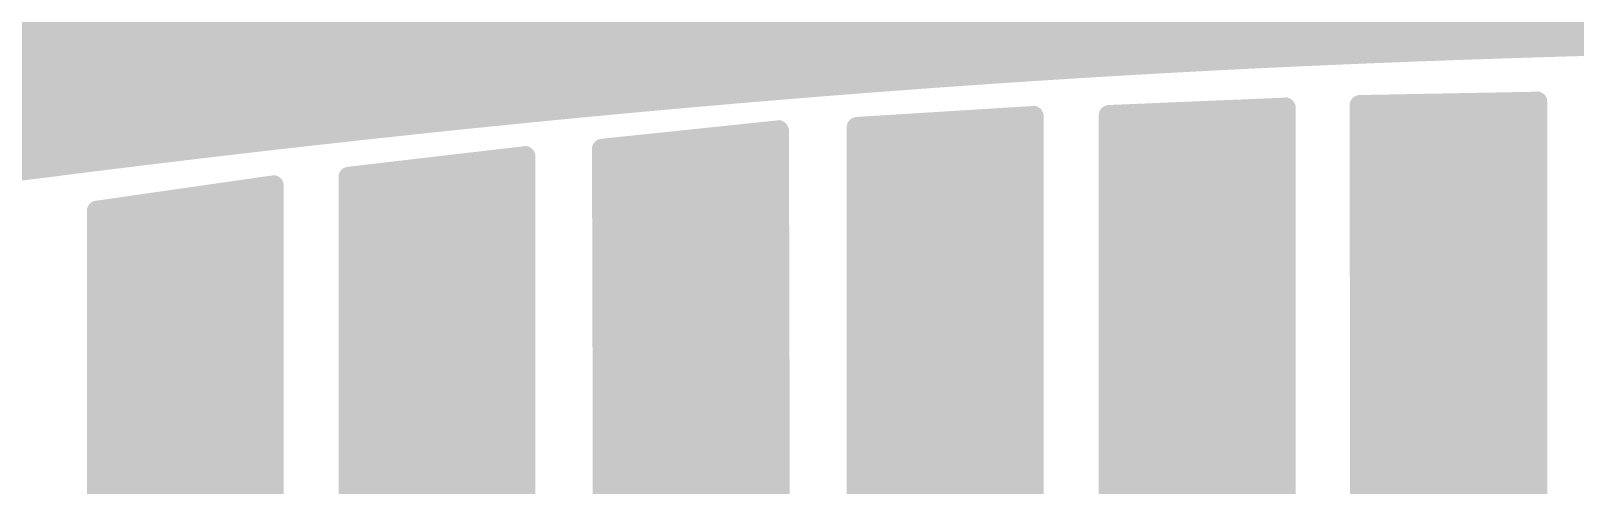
# Model space of a CAD drawing. Header units: inches. Extents: x 2 to 32666, y -5537 to 22.
# Drawn here: x 13256.44 to 13263.23, y -4502.07 to -4500.07 of the extents above; entities that cross this region are included whole.
import ezdxf
from ezdxf.enums import TextEntityAlignment as Align

# ---------------------------------------------------------------- set-up
doc = ezdxf.new("R2010")
doc.units = ezdxf.units.IN
doc.header["$MEASUREMENT"] = 0
doc.layers.add('2H-vua', color=2, linetype='Continuous', lineweight=20)
doc.layers.add('3', color=3, linetype='Continuous')
doc.layers.add('Cover text', color=7, linetype='Continuous', true_color=0x52370f)
doc.styles.add('TIEU DE', font='Vharialn.ttf')

# ---------------------------------------------------------------- blocks, each defined once
blk = doc.blocks.new('logo cpt')
at = {"layer": '2H-vua', "ltscale": 2}
h = blk.add_hatch(color=1, dxfattribs=at)
h.dxf.hatch_style = 1
edge = h.paths.add_edge_path()
edge.add_line((0, 0), (-59.27685255231336, -26.15504818712361))
edge.add_spline(control_points=[(-59.27685255231336, -26.15504818712361), (-59.30690041452181, -26.16773403063416), (-59.36761771712918, -26.19336814037524), (-59.37399028136861, -26.25908457115293), (-59.37720918247942, -26.29227916430682)], knot_values=[0, 0, 0, 0, 0.09052848021926922, 0.1829296570841631, 0.1829296570841631, 0.1829296570841631, 0.1829296570841631], degree=3, periodic=0)
edge.add_line((-59.37720918247942, -26.29227916430682), (-59.37720918247942, -28.41437846352346))
edge.add_spline(control_points=[(-59.37720918247942, -28.41437846352346), (-59.3751512307208, -28.43765647732653), (-59.3713205960812, -28.48098575673066), (-59.3273648743052, -28.53009418654256), (-59.26990296272561, -28.55562224099413), (-59.23131077445578, -28.54414306278341), (-59.21314694616012, -28.538740264019)], knot_values=[0, 0, 0, 0, 0.0682064455290649, 0.1269582604978167, 0.1891768772995223, 0.2444984147220202, 0.2444984147220202, 0.2444984147220202, 0.2444984147220202], degree=3, periodic=0)
edge.add_line((-59.21314694616012, -28.538740264019), (-57.35267479345202, -27.72792240022682))
edge.add_line((-57.35267479345202, -27.72792240022682), (-55.98333512735553, -27.15552502661012))
edge.add_line((-55.98333512735553, -27.15552502661012), (-54.90320819476619, -26.72325553162955))
edge.add_line((-54.90320819476619, -26.72325553162955), (-53.89743753254879, -26.32801416004077))
edge.add_line((-53.89743753254879, -26.32801416004077), (-52.38022266991902, -25.75208870717324))
edge.add_line((-52.38022266991902, -25.75208870717324), (-50.19040702865459, -24.9704893771559))
edge.add_line((-50.19040702865459, -24.9704893771559), (-49.01631483214442, -24.57564832246862))
edge.add_line((-49.01631483214442, -24.57564832246862), (-47.95236070849933, -24.22578686685301))
edge.add_line((-47.95236070849933, -24.22578686685301), (-46.16710180894006, -23.67071534506977))
edge.add_line((-46.16710180894006, -23.67071534506977), (-44.70687273796648, -23.24091583956033))
edge.add_line((-44.70687273796648, -23.24091583956033), (-43.01286385324784, -22.76985654863529))
edge.add_spline(control_points=[(-43.01286385324784, -22.76985654863529), (-40.84724289271981, -22.23522093193606), (-35.08782378095202, -20.81336981221102), (-24.45200361602474, -19.20005620038137), (-12.26013573561795, -18.03582711913623), (-3.722954036318697, -17.89778597489931), (0, -17.83758802502416)], knot_values=[0, 0, 0, 0, 6.68963203407933, 17.79092246000533, 32.23117313694009, 43.39815428281602, 43.39815428281602, 43.39815428281602, 43.39815428281602], degree=3, periodic=0)
edge.add_spline(control_points=[(0, -17.83758802502416), (3.722954036435112, -17.89778597513214), (12.26013573573437, -18.03582711913623), (24.45200361579191, -19.2000562006142), (35.08782378071919, -20.81336981221102), (40.84724289271981, -22.23522093216889), (43.01286385324784, -22.76985654863529)], knot_values=[0, 0, 0, 0, 11.16698114587594, 25.60723182281069, 36.70852224873669, 43.39815428281602, 43.39815428281602, 43.39815428281602, 43.39815428281602], degree=3, periodic=0)
edge.add_line((43.01286385324784, -22.76985654863529), (44.70687273796648, -23.24091583956033))
edge.add_line((44.70687273796648, -23.24091583956033), (46.16710180894006, -23.67071534506977))
edge.add_line((46.16710180894006, -23.67071534506977), (47.95236070849933, -24.22578686685301))
edge.add_line((47.95236070849933, -24.22578686685301), (49.01631483214442, -24.57564832246862))
edge.add_line((49.01631483214442, -24.57564832246862), (50.19040702865459, -24.9704893771559))
edge.add_line((50.19040702865459, -24.9704893771559), (52.38022266991902, -25.75208870717324))
edge.add_line((52.38022266991902, -25.75208870717324), (53.89743753254879, -26.32801416004077))
edge.add_line((53.89743753254879, -26.32801416004077), (54.90320819476619, -26.72325553162955))
edge.add_line((54.90320819476619, -26.72325553162955), (55.98333512735553, -27.15552502661012))
edge.add_line((55.98333512735553, -27.15552502661012), (57.35267479345202, -27.72792240022682))
edge.add_line((57.35267479345202, -27.72792240022682), (59.21314694616012, -28.538740264019))
edge.add_spline(control_points=[(59.21314694616012, -28.538740264019), (59.23131077457219, -28.54414306278341), (59.26990296284202, -28.55562224122696), (59.32736487442162, -28.53009418654256), (59.37132059619762, -28.48098575649783), (59.37515123083722, -28.43765647732653), (59.37720918247942, -28.41437846352346)], knot_values=[0, 0, 0, 0, 0.05532153742249792, 0.1175401542242035, 0.1762919691929553, 0.2444984147220202, 0.2444984147220202, 0.2444984147220202, 0.2444984147220202], degree=3, periodic=0)
edge.add_line((59.37720918247942, -28.41437846352346), (59.37720918247942, -26.29227916430682))
edge.add_spline(control_points=[(59.37720918247942, -26.29227916430682), (59.37399028148502, -26.25908457115293), (59.36761771712918, -26.19336814037524), (59.30690041463822, -26.167734030867), (59.27685255231336, -26.15504818712361)], knot_values=[0, 0, 0, 0, 0.09240117686489384, 0.1829296570841631, 0.1829296570841631, 0.1829296570841631, 0.1829296570841631], degree=3, periodic=0)
edge.add_line((59.27685255231336, -26.15504818712361), (0, 0))
edge = h.paths.add_edge_path(flags=16)
edge.add_line((0.9965400273213163, -5.349859417416155), (16.52782588137779, -11.63019799627364))
edge.add_line((16.52782588137779, -11.63019799627364), (16.52782588137779, -15.41009255195968))
edge.add_spline(control_points=[(16.52782588126138, -15.41009255195968), (13.87445168290287, -15.09228687942959), (8.704974150285125, -14.60632803011686), (3.515497774118558, -14.46640675608069), (0.9965400273213163, -14.39848934998736)], knot_values=[18.67688933729943, 18.67688933729943, 18.67688933729943, 18.67688933729943, 26.68916020302756, 34.24670784316383, 34.24670784316383, 34.24670784316383, 34.24670784316383], degree=3, periodic=0)
edge.add_line((0.9965400273213163, -14.39848934975453), (0.9965400273213163, -5.349859417416155))
edge = h.paths.add_edge_path(flags=16)
edge.add_line((-0.9965400273213163, -5.349859417416155), (-0.9965400273213163, -14.39848934975453))
edge.add_spline(control_points=[(-0.9965400273213163, -14.39848934998736), (-3.515497774118558, -14.46640675608069), (-8.704974150285125, -14.60632803011686), (-13.87445168290287, -15.09228687942959), (-16.52782588126138, -15.41009255195968)], knot_values=[18.67688933729943, 18.67688933729943, 18.67688933729943, 18.67688933729943, 26.2344369774357, 34.24670784316383, 34.24670784316383, 34.24670784316383, 34.24670784316383], degree=3, periodic=0)
edge.add_line((-16.52782588137779, -15.41009255195968), (-16.52782588137779, -11.63019799627364))
edge.add_line((-16.52782588137779, -11.63019799627364), (-0.9965400273213163, -5.349859417416155))
edge = h.paths.add_edge_path(flags=16)
edge.add_line((18.49524508358445, -12.42575728450902), (34.83424473460764, -19.0327086225152))
edge.add_spline(control_points=[(34.83424473460764, -19.0327086225152), (32.3642130891094, -18.37925532273948), (26.98166966077406, -16.95528945163824), (21.48264649615157, -16.05434095859528), (18.49524508358445, -15.65819087461568)], knot_values=[0, 0, 0, 0, 7.661393229891216, 16.69524431282201, 16.69524431282201, 16.69524431282201, 16.69524431282201], degree=3, periodic=0)
edge.add_line((18.49524508358445, -15.65819087461568), (18.49524508358445, -12.42575728450902))
edge = h.paths.add_edge_path(flags=16)
edge.add_line((-18.49524508358445, -12.42575728450902), (-18.49524508358445, -15.65819087461568))
edge.add_spline(control_points=[(-18.49524508358445, -15.65819087461568), (-21.48264649615157, -16.05434095859528), (-26.98166966077406, -16.95528945163824), (-32.3642130891094, -18.37925532273948), (-34.83424473460764, -19.0327086225152)], knot_values=[0, 0, 0, 0, 9.03385108293079, 16.69524431282201, 16.69524431282201, 16.69524431282201, 16.69524431282201], degree=3, periodic=0)
edge.add_line((-34.83424473460764, -19.0327086225152), (-18.49524508358445, -12.42575728450902))
h = blk.add_hatch(color=1, dxfattribs=at)
h.dxf.hatch_style = 1
edge = h.paths.add_edge_path()
edge.add_spline(control_points=[(-22.69471815205179, -30.38949554809369), (-22.69471815205179, -28.25882184365764), (-22.69471815205179, -26.12814813922159), (-22.69471815193538, -23.99747443478554)], knot_values=[0.6523395372926896, 0.6523395372926896, 0.6523395372926896, 0.6523395372926896, 0.9848688552328874, 0.9848688552328874, 0.9848688552328874, 0.9848688552328874], weights=[1, 1, 1, 1], degree=3, periodic=0)
edge.add_spline(control_points=[(-22.69471815193538, -23.99747443478554), (-22.69471815193538, -22.51304067135789), (-22.69471815193538, -21.02860690769739), (-22.69471815193538, -19.54417314426973)], knot_values=[0.9848688552328874, 0.9848688552328874, 0.9848688552328874, 0.9848688552328874, 1.21654099999063, 1.21654099999063, 1.21654099999063, 1.21654099999063], weights=[1, 1, 1, 1], degree=3, periodic=0)
edge.add_spline(control_points=[(-22.69471815193538, -19.54417314426973), (-22.69903616025113, -19.53046879475005), (-22.70710438338574, -19.50486213993281), (-22.73143002414145, -19.46788962441497), (-22.7652839551447, -19.44793830532581), (-22.80138593900483, -19.43066234863363), (-22.82433001149911, -19.43485895963386), (-22.8370853435481, -19.43719198810868)], knot_values=[1.21654099999063, 1.21654099999063, 1.21654099999063, 1.21654099999063, 1.259595808581564, 1.296989155465817, 1.345872457294913, 1.376028074155343, 1.41378003238082, 1.41378003238082, 1.41378003238082, 1.41378003238082], weights=[1, 1, 1, 1, 1, 1, 1, 1], degree=3, periodic=0)
edge.add_line((-22.83708534261677, -19.43719198787585), (-24.98051061609294, -19.74493248504587))
edge.add_spline(control_points=[(-24.98051061586011, -19.74493248504587), (-24.99970685783774, -19.74840949871577), (-25.03616081108339, -19.75501240021549), (-25.07647541596089, -19.79292381391861), (-25.09779967123177, -19.8342011293862), (-25.09898947714828, -19.86222861683927), (-25.09945431258529, -19.8731784413103)], knot_values=[2.217253604405262, 2.217253604405262, 2.217253604405262, 2.217253604405262, 2.274561674720393, 2.326082494669337, 2.376969954181905, 2.409597884612834, 2.409597884612834, 2.409597884612834, 2.409597884612834], weights=[1, 1, 1, 1, 1, 1, 1], degree=3, periodic=0)
edge.add_spline(control_points=[(-25.09945431258529, -19.8731784413103), (-25.09945431258529, -21.23716342449188), (-25.09945431258529, -22.60114840790629), (-25.09945431258529, -23.96513339132071)], knot_values=[2.000672688543838, 2.000672688543838, 2.000672688543838, 2.000672688543838, 2.217253604405262, 2.217253604405262, 2.217253604405262, 2.217253604405262], weights=[1, 1, 1, 1], degree=3, periodic=0)
edge.add_spline(control_points=[(-25.09945431258529, -23.96513339132071), (-25.09945431258529, -26.10658744373359), (-25.09945431258529, -28.24804149591364), (-25.09945431258529, -30.38949554832652)], knot_values=[1.660641027203396, 1.660641027203396, 1.660641027203396, 1.660641027203396, 2.000672688543838, 2.000672688543838, 2.000672688543838, 2.000672688543838], weights=[1, 1, 1, 1], degree=3, periodic=0)
edge.add_spline(control_points=[(-25.09945431258529, -30.38949554832652), (-25.09945431258529, -33.181864322396), (-25.09945431258529, -35.97423309646547), (-25.09945431258529, -38.76660187053494)], knot_values=[1.217253604405262, 1.217253604405262, 1.217253604405262, 1.217253604405262, 1.660641027203396, 1.660641027203396, 1.660641027203396, 1.660641027203396], weights=[1, 1, 1, 1], degree=3, periodic=0)
edge.add_spline(control_points=[(-25.09945431258529, -38.76660187053494), (-25.0955928057665, -38.791023891652), (-25.08749669999816, -38.84222754673101), (-25.02840685693081, -38.89939215756021), (-24.97914407635108, -38.89768589730375), (-24.95744746597484, -38.89693441591226)], knot_values=[1, 1, 1, 1, 1.073402992066674, 1.15389805210055, 1.217253604405262, 1.217253604405262, 1.217253604405262, 1.217253604405262], weights=[1, 1, 1, 1, 1, 1], degree=3, periodic=0)
edge.add_spline(control_points=[(-24.95744746597484, -38.89693441591226), (-24.25053997687064, -38.89693441591226), (-23.54363248776644, -38.89693441591226), (-22.83672499866225, -38.89693441591226)], knot_values=[0, 0, 0, 0, 1, 1, 1, 1], weights=[1, 1, 1, 1], degree=3, periodic=0)
edge.add_spline(control_points=[(-22.83672499854583, -38.89693441591226), (-22.81497461150866, -38.89770434168167), (-22.76116108370479, -38.89960924745537), (-22.70481398212723, -38.83688744599931), (-22.69755243521649, -38.78633370250463), (-22.69471815193538, -38.76660187053494)], knot_values=[0, 0, 0, 0, 0.06335555230471152, 0.156750580111333, 0.21654099999063, 0.21654099999063, 0.21654099999063, 0.21654099999063], weights=[1, 1, 1, 1, 1, 1], degree=3, periodic=0)
edge.add_spline(control_points=[(-22.69471815193538, -38.76660187053494), (-22.69471815205179, -35.97423309646547), (-22.69471815205179, -33.181864322396), (-22.69471815205179, -30.38949554809369)], knot_values=[0.21654099999063, 0.21654099999063, 0.21654099999063, 0.21654099999063, 0.6523395372926896, 0.6523395372926896, 0.6523395372926896, 0.6523395372926896], weights=[1, 1, 1, 1], degree=3, periodic=0)
edge = h.paths.add_edge_path()
edge.add_spline(control_points=[(-19.62169725168496, -30.38949554855935), (-19.62169725168496, -28.32276703673415), (-19.62169725168496, -26.24024349148385), (-19.62169725168496, -24.13031550124288)], knot_values=[0.6508185241606965, 0.6508185241606965, 0.6508185241606965, 0.6508185241606965, 0.9700142118616139, 0.9700142118616139, 0.9700142118616139, 0.9700142118616139], weights=[1, 1, 1, 1], degree=3, periodic=0)
edge.add_spline(control_points=[(-19.62169725168496, -24.13031550124288), (-19.62169725168496, -22.50073906686157), (-19.62169725168496, -20.85481573967263), (-19.62169725180138, -19.18719702563249)], knot_values=[0.9700142118616139, 0.9700142118616139, 0.9700142118616139, 0.9700142118616139, 1.21654099999063, 1.21654099999063, 1.21654099999063, 1.21654099999063], weights=[1, 1, 1, 1], degree=3, periodic=0)
edge.add_spline(control_points=[(-19.62169725180138, -19.18719702563249), (-19.62601526011713, -19.1734926761128), (-19.63408348325174, -19.14788602129556), (-19.65840912400745, -19.11091350577772), (-19.6922630550107, -19.09096218668856), (-19.72836503887083, -19.07368622999638), (-19.75130911136512, -19.07788284099661), (-19.7640644434141, -19.08021586947143)], knot_values=[1.21654099999063, 1.21654099999063, 1.21654099999063, 1.21654099999063, 1.259595808581564, 1.296989155465817, 1.345872457294913, 1.376028074155343, 1.41378003238082, 1.41378003238082, 1.41378003238082, 1.41378003238082], weights=[1, 1, 1, 1, 1, 1, 1, 1], degree=3, periodic=0)
edge.add_line((-19.76406444236636, -19.0802158692386), (-21.90748971595895, -19.33092471910641))
edge.add_spline(control_points=[(-21.90748971572611, -19.33092471910641), (-21.92668595770374, -19.33440173277631), (-21.96313991094939, -19.34100463427603), (-22.00345451582689, -19.37891604797915), (-22.02477877109777, -19.42019336344674), (-22.02596857701428, -19.44822085089982), (-22.0264334124513, -19.45917067537084)], knot_values=[2.217253604405262, 2.217253604405262, 2.217253604405262, 2.217253604405262, 2.274561674720393, 2.326082494669337, 2.376969954181905, 2.409597884612834, 2.409597884612834, 2.409597884612834, 2.409597884612834], weights=[1, 1, 1, 1, 1, 1, 1], degree=3, periodic=0)
edge.add_spline(control_points=[(-22.0264334124513, -19.45917067537084), (-22.0264334124513, -20.99857106409036), (-22.0264334124513, -22.51619276846759), (-22.0264334124513, -24.01703087706119)], knot_values=[1.987896827335616, 1.987896827335616, 1.987896827335616, 1.987896827335616, 2.217253604405261, 2.217253604405261, 2.217253604405261, 2.217253604405261], weights=[1, 1, 1, 1], degree=3, periodic=0)
edge.add_spline(control_points=[(-22.0264334124513, -24.01703087706119), (-22.0264334124513, -26.17082923976704), (-22.0264334124513, -28.2900633320678), (-22.0264334124513, -30.38949554809369)], knot_values=[1.658755231014453, 1.658755231014453, 1.658755231014453, 1.658755231014453, 1.987896827335616, 1.987896827335616, 1.987896827335616, 1.987896827335616], weights=[1, 1, 1, 1], degree=3, periodic=0)
edge.add_spline(control_points=[(-22.0264334124513, -30.38949554809369), (-22.0264334124513, -33.20561708626337), (-22.0264334124513, -35.98610947839916), (-22.0264334124513, -38.76660187053494)], knot_values=[1.217253604405262, 1.217253604405262, 1.217253604405262, 1.217253604405262, 1.658755231014454, 1.658755231014454, 1.658755231014454, 1.658755231014454], weights=[1, 1, 1, 1], degree=3, periodic=0)
edge.add_spline(control_points=[(-22.0264334124513, -38.76660187053494), (-22.0225719056325, -38.791023891652), (-22.01447579986416, -38.84222754673101), (-21.95538595679682, -38.89939215756021), (-21.90612317621708, -38.89768589730375), (-21.88442656584084, -38.89693441591226)], knot_values=[1, 1, 1, 1, 1.073402992066674, 1.15389805210055, 1.217253604405262, 1.217253604405262, 1.217253604405262, 1.217253604405262], weights=[1, 1, 1, 1, 1, 1], degree=3, periodic=0)
edge.add_spline(control_points=[(-21.88442656584084, -38.89693441591226), (-21.17751907673664, -38.89693441591226), (-20.47061158763245, -38.89693441591226), (-19.76370409852825, -38.89693441591226)], knot_values=[0, 0, 0, 0, 1, 1, 1, 1], weights=[1, 1, 1, 1], degree=3, periodic=0)
edge.add_spline(control_points=[(-19.76370409841184, -38.89693441591226), (-19.74195371137466, -38.89770434168167), (-19.68814018357079, -38.89960924745537), (-19.63179308199324, -38.83688744599931), (-19.6245315350825, -38.78633370250463), (-19.62169725180138, -38.76660187053494)], knot_values=[0, 0, 0, 0, 0.06335555230471152, 0.156750580111333, 0.21654099999063, 0.21654099999063, 0.21654099999063, 0.21654099999063], weights=[1, 1, 1, 1, 1, 1], degree=3, periodic=0)
edge.add_spline(control_points=[(-19.62169725180138, -38.76660187053494), (-19.62169725168496, -35.98397895204835), (-19.62169725168496, -33.20135603356175), (-19.62169725168496, -30.38949554855935)], knot_values=[0.21654099999063, 0.21654099999063, 0.21654099999063, 0.21654099999063, 0.6508185241606965, 0.6508185241606965, 0.6508185241606965, 0.6508185241606965], weights=[1, 1, 1, 1], degree=3, periodic=0)
edge = h.paths.add_edge_path()
edge.add_spline(control_points=[(-16.5074821356684, -30.38949554855935), (-16.50866928813048, -28.43259525322355), (-16.5106776986504, -26.44957448216155), (-16.51407550438307, -24.42236339277588)], knot_values=[0.6495001394014284, 0.6495001394014284, 0.6495001394014284, 0.6495001394014284, 0.9490162555260161, 0.9490162555260161, 0.9490162555260161, 0.9490162555260161], weights=[1, 1, 1, 1], degree=3, periodic=0)
edge.add_spline(control_points=[(-16.51407550438307, -24.42236339277588), (-16.51711038989015, -22.61167909437791), (-16.52125371829607, -20.76574028818868), (-16.52691033028532, -18.87167083541863)], knot_values=[0.9490162555260161, 0.9490162555260161, 0.9490162555260161, 0.9490162555260161, 1.21654099999063, 1.21654099999063, 1.21654099999063, 1.21654099999063], weights=[1, 1, 1, 1], degree=3, periodic=0)
edge.add_spline(control_points=[(-16.52691033028532, -18.87167083541863), (-16.53122833860107, -18.85796648589894), (-16.53929656173568, -18.8323598310817), (-16.56362220249139, -18.79538731556386), (-16.59747613349464, -18.7754359964747), (-16.63357811735477, -18.75816003978252), (-16.65652218984906, -18.76235665078275), (-16.66927752189804, -18.76468967925757)], knot_values=[1.21654099999063, 1.21654099999063, 1.21654099999063, 1.21654099999063, 1.259595808581564, 1.296989155465817, 1.345872457294913, 1.376028074155343, 1.41378003238082, 1.41378003238082, 1.41378003238082, 1.41378003238082], weights=[1, 1, 1, 1, 1, 1, 1, 1], degree=3, periodic=0)
edge.add_line((-16.6692775208503, -18.76468967925757), (-18.81270279432647, -18.98861611750908))
edge.add_spline(control_points=[(-18.81270279421005, -18.98861611750908), (-18.83189903618768, -18.99209313117899), (-18.86835298943333, -18.99869603267871), (-18.90866759431083, -19.03660744638182), (-18.92999184958171, -19.07788476184942), (-18.93118165549822, -19.10591224930249), (-18.93164649093524, -19.11686207377352)], knot_values=[2.217253604405262, 2.217253604405262, 2.217253604405262, 2.217253604405262, 2.274561674720393, 2.326082494669337, 2.376969954181905, 2.409597884612834, 2.409597884612834, 2.409597884612834, 2.409597884612834], weights=[1, 1, 1, 1, 1, 1, 1], degree=3, periodic=0)
edge.add_spline(control_points=[(-18.93164649093524, -19.11686207377352), (-18.92646298755426, -20.84617686434649), (-18.9225502172485, -22.53003835608251), (-18.91959666041657, -24.17958940076642)], knot_values=[1.972104136193146, 1.972104136193146, 1.972104136193146, 1.972104136193146, 2.217253604405262, 2.217253604405262, 2.217253604405262, 2.217253604405262], weights=[1, 1, 1, 1], degree=3, periodic=0)
edge.add_spline(control_points=[(-18.91959666041657, -24.17958940076642), (-18.91580308089033, -26.29829020472243), (-18.91359192610253, -28.36038870294578), (-18.91230311547406, -30.38949554832652)], knot_values=[1.657231567087462, 1.657231567087462, 1.657231567087462, 1.657231567087462, 1.972104136193146, 1.972104136193146, 1.972104136193146, 1.972104136193146], weights=[1, 1, 1, 1], degree=3, periodic=0)
edge.add_spline(control_points=[(-18.91230311547406, -30.38949554832652), (-18.91050223365892, -33.22480857162736), (-18.91050223365892, -35.99570522108115), (-18.91050223365892, -38.76660187053494)], knot_values=[1.217253604405262, 1.217253604405262, 1.217253604405262, 1.217253604405262, 1.657231567087461, 1.657231567087461, 1.657231567087461, 1.657231567087461], weights=[1, 1, 1, 1], degree=3, periodic=0)
edge.add_spline(control_points=[(-18.91050223365892, -38.76660187053494), (-18.90664072684012, -38.791023891652), (-18.89854462107178, -38.84222754673101), (-18.83945477800444, -38.89939215756021), (-18.7901919974247, -38.89768589730375), (-18.76849538704846, -38.89693441591226)], knot_values=[1, 1, 1, 1, 1.073402992066674, 1.15389805210055, 1.217253604405262, 1.217253604405262, 1.217253604405262, 1.217253604405262], weights=[1, 1, 1, 1, 1, 1], degree=3, periodic=0)
edge.add_spline(control_points=[(-18.76849538704846, -38.89693441591226), (-18.06158789794426, -38.89693441591226), (-17.35468040884007, -38.89693441591226), (-16.64777291973587, -38.89693441591226)], knot_values=[0, 0, 0, 0, 1, 1, 1, 1], weights=[1, 1, 1, 1], degree=3, periodic=0)
edge.add_spline(control_points=[(-16.64777291961946, -38.89693441591226), (-16.62602253258228, -38.89770434168167), (-16.57220900477841, -38.89960924745537), (-16.51586190320086, -38.83688744599931), (-16.50860035629012, -38.78633370250463), (-16.505766073009, -38.76660187053494)], knot_values=[0, 0, 0, 0, 0.06335555230471152, 0.156750580111333, 0.21654099999063, 0.21654099999063, 0.21654099999063, 0.21654099999063], weights=[1, 1, 1, 1, 1, 1], degree=3, periodic=0)
edge.add_spline(control_points=[(-16.505766073009, -38.76660187053494), (-16.505766073009, -35.99242647108622), (-16.505766073009, -33.2182510716375), (-16.5074821356684, -30.38949554855935)], knot_values=[0.21654099999063, 0.21654099999063, 0.21654099999063, 0.21654099999063, 0.6495001394014284, 0.6495001394014284, 0.6495001394014284, 0.6495001394014284], weights=[1, 1, 1, 1], degree=3, periodic=0)
edge = h.paths.add_edge_path()
edge.add_spline(control_points=[(-13.4152450512629, -30.38949554855935), (-13.4152450512629, -26.66160581982695), (-13.4152450512629, -22.8155557543505), (-13.4152450512629, -18.69613567949273)], knot_values=[0.648776918610783, 0.648776918610783, 0.648776918610783, 0.648776918610783, 1.21654099999063, 1.21654099999063, 1.21654099999063, 1.21654099999063], weights=[1, 1, 1, 1], degree=3, periodic=0)
edge.add_spline(control_points=[(-13.4152450512629, -18.69613567949273), (-13.41956305957865, -18.68243132997304), (-13.42763128271326, -18.6568246751558), (-13.45195692346897, -18.61985215963796), (-13.48581085447222, -18.5999008405488), (-13.52191283833236, -18.58262488385662), (-13.54485691082664, -18.58682149485685), (-13.55761224287562, -18.58915452333167)], knot_values=[1.21654099999063, 1.21654099999063, 1.21654099999063, 1.21654099999063, 1.259595808581564, 1.296989155465817, 1.345872457294913, 1.376028074155343, 1.41378003238082, 1.41378003238082, 1.41378003238082, 1.41378003238082], weights=[1, 1, 1, 1, 1, 1, 1, 1], degree=3, periodic=0)
edge.add_line((-13.55761224159505, -18.58915452333167), (-15.70103751530405, -18.72223747218959))
edge.add_spline(control_points=[(-15.70103751518764, -18.72223747218959), (-15.72023375716526, -18.7257144858595), (-15.75668771041092, -18.73231738735922), (-15.79700231528841, -18.77022880106233), (-15.81832657055929, -18.81150611652993), (-15.8195163764758, -18.839533603983), (-15.81998121191282, -18.85048342845403)], knot_values=[2.217253604405262, 2.217253604405262, 2.217253604405262, 2.217253604405262, 2.274561674720393, 2.326082494669337, 2.376969954181905, 2.409597884612834, 2.409597884612834, 2.409597884612834, 2.409597884612834], weights=[1, 1, 1, 1, 1, 1, 1], degree=3, periodic=0)
edge.add_spline(control_points=[(-15.81998121191282, -18.85048342845403), (-15.81998121191282, -20.80597907141782), (-15.81998121191282, -22.68849905626848), (-15.81998121191282, -24.51753706880845)], knot_values=[1.950127740213255, 1.950127740213255, 1.950127740213255, 1.950127740213255, 2.217253604405262, 2.217253604405262, 2.217253604405262, 2.217253604405262], weights=[1, 1, 1, 1], degree=3, periodic=0)
edge.add_spline(control_points=[(-15.81998121191282, -24.51753706880845), (-15.81998121191282, -26.53099927003495), (-15.81998121191282, -28.47965044318698), (-15.81998121191282, -30.38949554855935)], knot_values=[1.656067241347716, 1.656067241347716, 1.656067241347716, 1.656067241347716, 1.950127740213255, 1.950127740213255, 1.950127740213255, 1.950127740213255], weights=[1, 1, 1, 1], degree=3, periodic=0)
edge.add_spline(control_points=[(-15.81998121191282, -30.38949554855935), (-15.81998121191282, -33.23947397083975), (-15.81998121191282, -36.00303792068735), (-15.81998121191282, -38.76660187053494)], knot_values=[1.217253604405262, 1.217253604405262, 1.217253604405262, 1.217253604405262, 1.656067241347716, 1.656067241347716, 1.656067241347716, 1.656067241347716], weights=[1, 1, 1, 1], degree=3, periodic=0)
edge.add_spline(control_points=[(-15.81998121191282, -38.76660187053494), (-15.81611970509402, -38.791023891652), (-15.80802359932568, -38.84222754673101), (-15.74893375625834, -38.89939215756021), (-15.6996709756786, -38.89768589730375), (-15.67797436530236, -38.89693441591226)], knot_values=[1, 1, 1, 1, 1.073402992066674, 1.15389805210055, 1.217253604405262, 1.217253604405262, 1.217253604405262, 1.217253604405262], weights=[1, 1, 1, 1, 1, 1], degree=3, periodic=0)
edge.add_spline(control_points=[(-15.67797436530236, -38.89693441591226), (-14.97106687619817, -38.89693441591226), (-14.26415938709397, -38.89693441591226), (-13.55725189798977, -38.89693441591226)], knot_values=[0, 0, 0, 0, 1, 1, 1, 1], weights=[1, 1, 1, 1], degree=3, periodic=0)
edge.add_spline(control_points=[(-13.55725189787336, -38.89693441591226), (-13.53550151083618, -38.89770434168167), (-13.48168798303232, -38.89960924745537), (-13.42534088145476, -38.83688744599931), (-13.41807933454402, -38.78633370250463), (-13.4152450512629, -38.76660187053494)], knot_values=[0, 0, 0, 0, 0.06335555230471152, 0.156750580111333, 0.21654099999063, 0.21654099999063, 0.21654099999063, 0.21654099999063], weights=[1, 1, 1, 1, 1, 1], degree=3, periodic=0)
edge.add_spline(control_points=[(-13.4152450512629, -38.76660187053494), (-13.4152450512629, -35.99706049100496), (-13.4152450512629, -33.22751911147498), (-13.4152450512629, -30.38949554855935)], knot_values=[0.21654099999063, 0.21654099999063, 0.21654099999063, 0.21654099999063, 0.648776918610783, 0.648776918610783, 0.648776918610783, 0.648776918610783], weights=[1, 1, 1, 1], degree=3, periodic=0)
edge = h.paths.add_edge_path()
edge.add_spline(control_points=[(-10.33787502755877, -30.38949554809369), (-10.33787502755877, -28.82062209607102), (-10.33787502755877, -27.22845185757615), (-10.33787502755877, -25.60013053310104)], knot_values=[0.6483586217218754, 0.6483586217218754, 0.6483586217218754, 0.6483586217218754, 0.8866195103611384, 0.8866195103611384, 0.8866195103611384, 0.8866195103611384], weights=[1, 1, 1, 1], degree=3, periodic=0)
edge.add_spline(control_points=[(-10.33787502755877, -25.60013053310104), (-10.33787502755877, -23.34538280684501), (-10.33787502755877, -21.02131851413287), (-10.33787502755877, -18.59380878112279)], knot_values=[0.8866195103611384, 0.8866195103611384, 0.8866195103611384, 0.8866195103611384, 1.21654099999063, 1.21654099999063, 1.21654099999063, 1.21654099999063], weights=[1, 1, 1, 1], degree=3, periodic=0)
edge.add_spline(control_points=[(-10.33787502755877, -18.59380878112279), (-10.34219303587452, -18.5801044316031), (-10.35026125900913, -18.55449777678587), (-10.37458689976484, -18.51752526126802), (-10.40844083076809, -18.49757394217886), (-10.44454281462822, -18.48029798548669), (-10.4674868871225, -18.48449459648691), (-10.48024221917149, -18.48682762496173)], knot_values=[1.21654099999063, 1.21654099999063, 1.21654099999063, 1.21654099999063, 1.259595808581564, 1.296989155465817, 1.345872457294913, 1.376028074155343, 1.41378003238082, 1.41378003238082, 1.41378003238082, 1.41378003238082], weights=[1, 1, 1, 1, 1, 1, 1, 1], degree=3, periodic=0)
edge.add_line((-10.48024221765809, -18.48682762496173), (-12.62366749159992, -18.57665604003705))
edge.add_spline(control_points=[(-12.6236674914835, -18.57665604003705), (-12.64286373346113, -18.58013305370696), (-12.67931768670678, -18.58673595520668), (-12.71963229158428, -18.62464736890979), (-12.74095654685516, -18.66592468437739), (-12.74214635277167, -18.69395217183046), (-12.74261118820868, -18.70490199630149)], knot_values=[2.217253604405262, 2.217253604405262, 2.217253604405262, 2.217253604405262, 2.274561674720393, 2.326082494669337, 2.376969954181905, 2.409597884612834, 2.409597884612834, 2.409597884612834, 2.409597884612834], weights=[1, 1, 1, 1, 1, 1, 1], degree=3, periodic=0)
edge.add_spline(control_points=[(-12.74261118820868, -18.70490199630149), (-12.74261118820868, -20.91982449381612), (-12.74261118820868, -23.0319271532353), (-12.74261118820868, -25.07171297515742)], knot_values=[1.920589058190539, 1.920589058190539, 1.920589058190539, 1.920589058190539, 2.217253604405262, 2.217253604405262, 2.217253604405262, 2.217253604405262], weights=[1, 1, 1, 1], degree=3, periodic=0)
edge.add_spline(control_points=[(-12.74261118820868, -25.07171297515742), (-12.74261118820868, -26.89481649897061), (-12.74261118820868, -28.6601512755733), (-12.74261118820868, -30.38949554855935)], knot_values=[1.655438583140321, 1.655438583140321, 1.655438583140321, 1.655438583140321, 1.920589058190539, 1.920589058190539, 1.920589058190539, 1.920589058190539], weights=[1, 1, 1, 1], degree=3, periodic=0)
edge.add_spline(control_points=[(-12.74261118820868, -30.38949554855935), (-12.74261118820868, -33.24739230819978), (-12.74261118820868, -36.00699708913453), (-12.74261118820868, -38.76660187053494)], knot_values=[1.217253604405262, 1.217253604405262, 1.217253604405262, 1.217253604405262, 1.655438583140321, 1.655438583140321, 1.655438583140321, 1.655438583140321], weights=[1, 1, 1, 1], degree=3, periodic=0)
edge.add_spline(control_points=[(-12.74261118820868, -38.76660187053494), (-12.73874968138989, -38.791023891652), (-12.73065357562155, -38.84222754673101), (-12.6715637325542, -38.89939215756021), (-12.62230095197447, -38.89768589730375), (-12.60060434159823, -38.89693441591226)], knot_values=[1, 1, 1, 1, 1.073402992066674, 1.15389805210055, 1.217253604405262, 1.217253604405262, 1.217253604405262, 1.217253604405262], weights=[1, 1, 1, 1, 1, 1], degree=3, periodic=0)
edge.add_spline(control_points=[(-12.60060434159823, -38.89693441591226), (-11.89369685249403, -38.89693441591226), (-11.18678936338983, -38.89693441591226), (-10.47988187428564, -38.89693441591226)], knot_values=[0, 0, 0, 0, 1, 1, 1, 1], weights=[1, 1, 1, 1], degree=3, periodic=0)
edge.add_spline(control_points=[(-10.47988187416922, -38.89693441591226), (-10.45813148713205, -38.89770434168167), (-10.40431795932818, -38.89960924745537), (-10.34797085775062, -38.83688744599931), (-10.34070931083988, -38.78633370250463), (-10.33787502755877, -38.76660187053494)], knot_values=[0, 0, 0, 0, 0.06335555230471152, 0.156750580111333, 0.21654099999063, 0.21654099999063, 0.21654099999063, 0.21654099999063], weights=[1, 1, 1, 1, 1, 1], degree=3, periodic=0)
edge.add_spline(control_points=[(-10.33787502755877, -38.76660187053494), (-10.33787502755877, -35.99974071839824), (-10.33787502755877, -33.23287956626154), (-10.33787502755877, -30.38949554809369)], knot_values=[0.21654099999063, 0.21654099999063, 0.21654099999063, 0.21654099999063, 0.6483586217218754, 0.6483586217218754, 0.6483586217218754, 0.6483586217218754], weights=[1, 1, 1, 1], degree=3, periodic=0)
edge = h.paths.add_edge_path()
edge.add_spline(control_points=[(-7.263728187535889, -38.76660187053494), (-7.263728187535889, -32.35912562860176), (-7.263728187535889, -25.95164938643575), (-7.263728187535889, -18.52125849714503)], knot_values=[0.21654099999063, 0.21654099999063, 0.21654099999063, 0.21654099999063, 1.21654099999063, 1.21654099999063, 1.21654099999063, 1.21654099999063], weights=[1, 1, 1, 1], degree=3, periodic=0)
edge.add_spline(control_points=[(-7.263728187535889, -18.52125849714503), (-7.268046195851639, -18.50755414762534), (-7.276114418986253, -18.4819474928081), (-7.300440059741959, -18.44497497729026), (-7.334293990745209, -18.4250236582011), (-7.370395974605344, -18.40774770150892), (-7.393340047099628, -18.41194431250915), (-7.40609537914861, -18.41427734098397)], knot_values=[1.21654099999063, 1.21654099999063, 1.21654099999063, 1.21654099999063, 1.259595808581564, 1.296989155465817, 1.345872457294913, 1.376028074155343, 1.41378003238082, 1.41378003238082, 1.41378003238082, 1.41378003238082], weights=[1, 1, 1, 1, 1, 1, 1, 1], degree=3, periodic=0)
edge.add_line((-7.40609537740238, -18.41427734098397), (-9.561066179070622, -18.45469441264868))
edge.add_spline(control_points=[(-9.561066178954206, -18.45469441264868), (-9.580262420931831, -18.45817142631859), (-9.616716374177486, -18.4647743278183), (-9.65703097905498, -18.50268574152142), (-9.678355234325863, -18.54396305698901), (-9.679545040242374, -18.57199054444209), (-9.680009875679389, -18.58294036891311)], knot_values=[2.217253604405262, 2.217253604405262, 2.217253604405262, 2.217253604405262, 2.274561674720393, 2.326082494669337, 2.376969954181905, 2.409597884612834, 2.409597884612834, 2.409597884612834, 2.409597884612834], weights=[1, 1, 1, 1, 1, 1, 1], degree=3, periodic=0)
edge.add_spline(control_points=[(-9.680009875679389, -18.58294036891311), (-9.676142365322448, -21.12477715779096), (-9.673570390092209, -23.52183504472487), (-9.671859972761013, -25.82261193613522)], knot_values=[1.882274503271194, 1.882274503271194, 1.882274503271194, 1.882274503271194, 2.217253604405262, 2.217253604405262, 2.217253604405262, 2.217253604405262], weights=[1, 1, 1, 1], degree=3, periodic=0)
edge.add_spline(control_points=[(-9.671859972761013, -25.82261193613522), (-9.670699070789851, -27.38420538883656), (-9.66993505996652, -28.90144538017921), (-9.669432250433601, -30.38949554832652)], knot_values=[1.654916008371985, 1.654916008371985, 1.654916008371985, 1.654916008371985, 1.882274503271193, 1.882274503271193, 1.882274503271193, 1.882274503271193], weights=[1, 1, 1, 1], degree=3, periodic=0)
edge.add_spline(control_points=[(-9.669432250433601, -30.38949554832652), (-9.668464348185807, -33.25397445890121), (-9.668464348185807, -36.01028816471808), (-9.668464348185807, -38.76660187053494)], knot_values=[1.217253604405262, 1.217253604405262, 1.217253604405262, 1.217253604405262, 1.654916008371985, 1.654916008371985, 1.654916008371985, 1.654916008371985], weights=[1, 1, 1, 1], degree=3, periodic=0)
edge.add_spline(control_points=[(-9.668464348185807, -38.76660187053494), (-9.664602841367014, -38.791023891652), (-9.656506735598668, -38.84222754673101), (-9.597416892531328, -38.89939215756021), (-9.54815411195159, -38.89768589730375), (-9.52645750157535, -38.89693441591226)], knot_values=[1, 1, 1, 1, 1.073402992066674, 1.15389805210055, 1.217253604405262, 1.217253604405262, 1.217253604405262, 1.217253604405262], weights=[1, 1, 1, 1, 1, 1], degree=3, periodic=0)
edge.add_spline(control_points=[(-9.52645750157535, -38.89693441591226), (-8.819550012471154, -38.89693441591226), (-8.112642523366958, -38.89693441591226), (-7.405735034262761, -38.89693441591226)], knot_values=[0, 0, 0, 0, 1, 1, 1, 1], weights=[1, 1, 1, 1], degree=3, periodic=0)
edge.add_spline(control_points=[(-7.405735034146346, -38.89693441591226), (-7.383984647109173, -38.89770434168167), (-7.330171119305305, -38.89960924745537), (-7.273824017727748, -38.83688744599931), (-7.266562470817007, -38.78633370250463), (-7.263728187535889, -38.76660187053494)], knot_values=[0, 0, 0, 0, 0.06335555230471152, 0.156750580111333, 0.21654099999063, 0.21654099999063, 0.21654099999063, 0.21654099999063], weights=[1, 1, 1, 1, 1, 1], degree=3, periodic=0)
blk = doc.blocks.new('kt kien truc 1')
at = {"layer": '2H-vua', "xscale": 0.36, "yscale": 0.36, "zscale": 0.36}
blk.add_blockref('logo cpt', (181.9573182126037, 50.81432909320574), dxfattribs=at)
at = {"layer": 'Cover text', "ltscale": 0.5, "style": 'TIEU DE'}
for tag, p in [('STT', (555.0482271079668, 15.57937561545987)), ('TENBANVE', (45.92964680632576, 14.60307252861094))]:
    blk.add_attdef(tag, text='', height=2, dxfattribs=at).set_placement(p, align=Align.MIDDLE_CENTER)

msp = doc.modelspace()

# ---------------------------------------------------------------- block references
at = {"layer": '3'}
msp.add_blockref('kt kien truc 1', (13083.76947760159, -4544.524874428845), dxfattribs=at)

doc.saveas('drawing.dxf')
